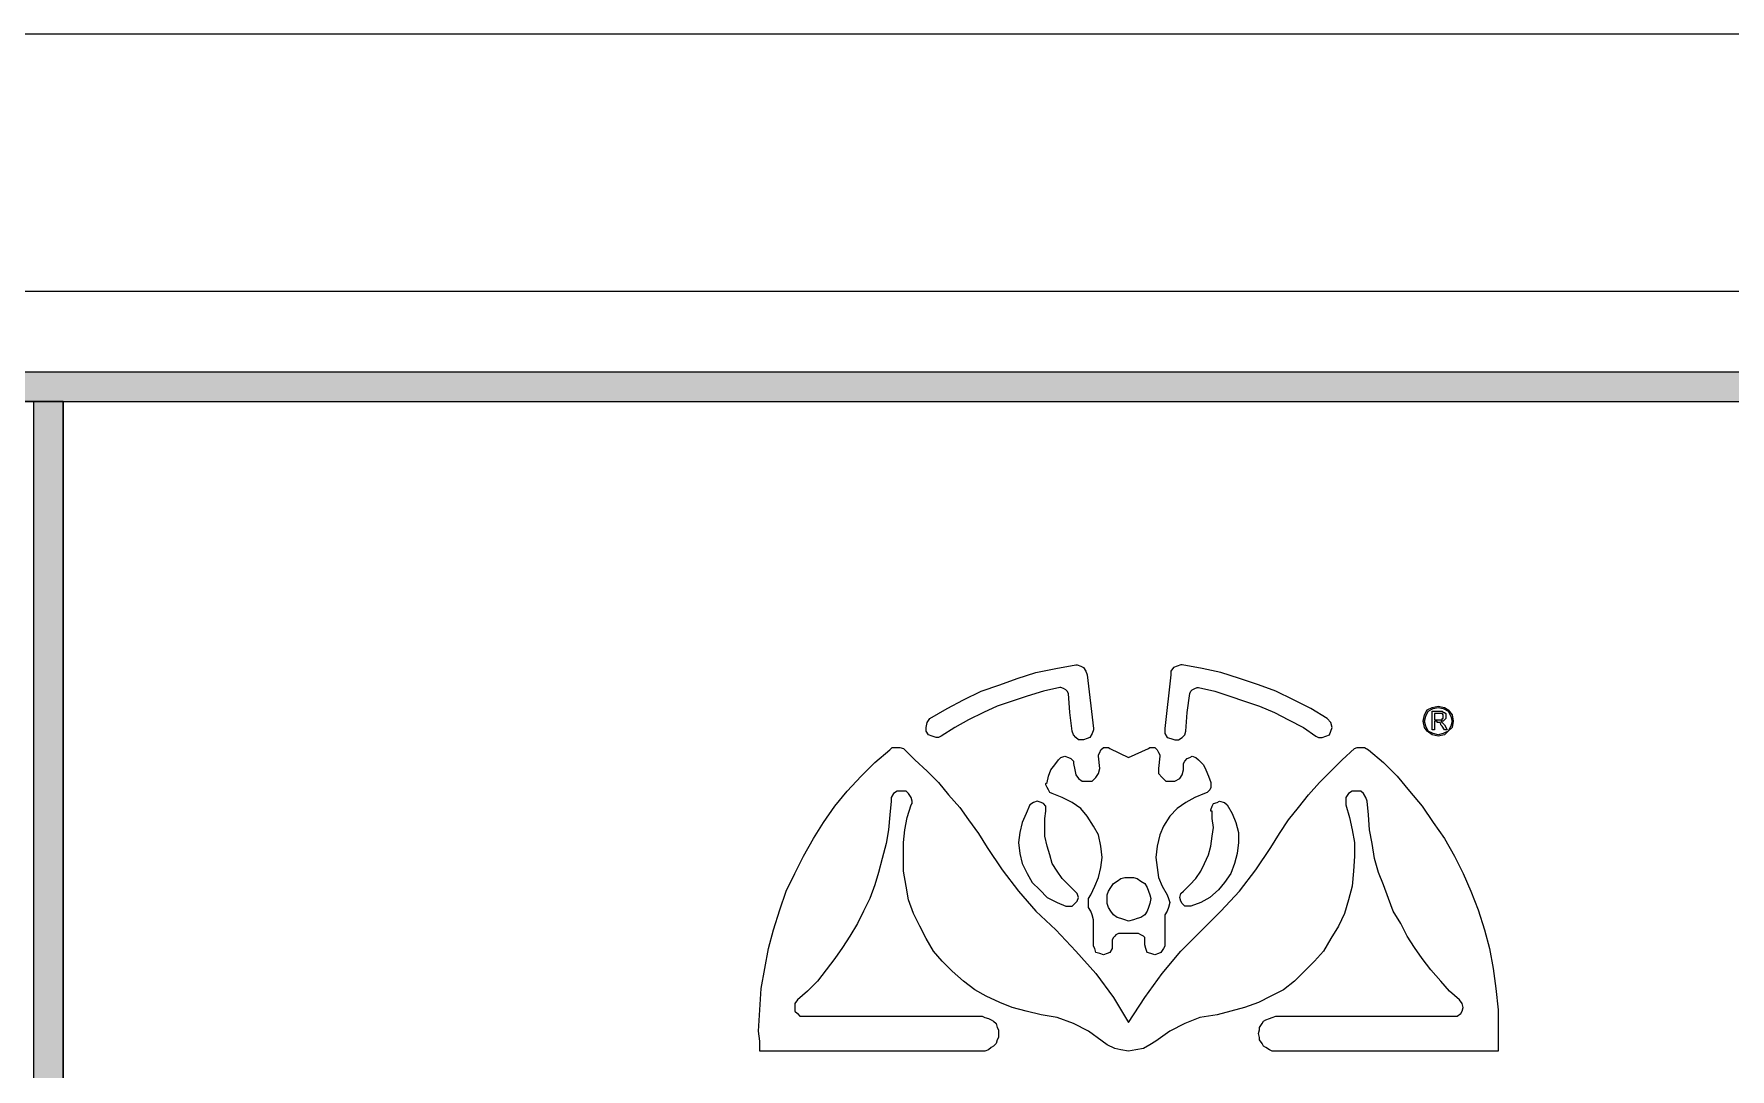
# Paper-space layout '布局1' of a CAD drawing. Header units: millimetres. Extents: x 74 to 2091, y 199 to 657.
# Drawn here: x 2003.09 to 2049.27, y 610.13 to 638.3 of the extents above; entities that cross this region are included whole.
import ezdxf
from ezdxf.enums import TextEntityAlignment as Align

# ---------------------------------------------------------------- set-up
doc = ezdxf.new("R2010")
doc.units = ezdxf.units.MM
doc.layers.add('W-图框', color=251, linetype='Continuous')
doc.styles.add('WORD-2', font='SIMHEI.TTF')
doc.styles.add('WORD-3', font='SimSun.ttf')

# ---------------------------------------------------------------- blocks, each defined once
blk = doc.blocks.new('gslogo')
at = {"color": 251, "lineweight": 0}
for p, q in [((5191.793, -2032.919), (5192.626, -2032.763)), ((5192.626, -2032.763), (5193.459, -2032.607)), ((5193.459, -2032.607), (5193.459, -2032.607)), ((5193.459, -2032.607), (5193.512, -2032.607)), ((5193.512, -2032.607), (5193.668, -2032.659)), ((5193.668, -2032.659), (5193.772, -2032.711)), ((5193.772, -2032.711), (5193.876, -2032.867)), ((5197.521, -2032.711), (5197.417, -2032.867)), ((5197.677, -2032.659), (5197.521, -2032.711)), ((5197.833, -2032.607), (5197.677, -2032.659)), ((5197.885, -2032.607), (5197.833, -2032.607)), ((5198.718, -2032.763), (5197.885, -2032.607)), ((5197.885, -2032.607), (5197.885, -2032.607)), ((5199.499, -2032.919), (5198.718, -2032.763)), ((5189.502, -2033.7), (5190.283, -2033.44)), ((5190.283, -2033.44), (5191.012, -2033.179)), ((5191.012, -2033.179), (5191.793, -2032.919)), ((5193.876, -2032.867), (5193.928, -2033.023)), ((5193.928, -2033.023), (5194.188, -2035.262)), ((5197.417, -2033.023), (5197.156, -2035.262)), ((5197.417, -2032.867), (5197.417, -2033.023)), ((5200.28, -2033.179), (5199.499, -2032.919)), ((5201.061, -2033.44), (5200.28, -2033.179)), ((5201.79, -2033.7), (5201.061, -2033.44)), ((5188.097, -2034.429), (5188.773, -2034.065)), ((5188.773, -2034.065), (5189.502, -2033.7)), ((5190.804, -2034.117), (5190.179, -2034.325)), ((5191.429, -2033.908), (5190.804, -2034.117)), ((5192.106, -2033.7), (5191.429, -2033.908)), ((5192.783, -2033.544), (5192.106, -2033.7)), ((5192.835, -2033.544), (5192.783, -2033.544)), ((5192.783, -2033.544), (5192.783, -2033.544)), ((5192.939, -2033.596), (5192.835, -2033.544)), ((5193.043, -2033.648), (5192.939, -2033.596)), ((5193.095, -2033.7), (5193.043, -2033.648)), ((5193.147, -2033.804), (5193.095, -2033.7)), ((5193.199, -2034.585), (5193.147, -2033.804)), ((5193.147, -2033.804), (5193.147, -2033.804)), ((5198.093, -2034.585), (5198.198, -2033.804)), ((5198.198, -2033.804), (5198.25, -2033.7)), ((5198.198, -2033.804), (5198.198, -2033.804)), ((5198.25, -2033.7), (5198.302, -2033.648)), ((5198.302, -2033.648), (5198.406, -2033.596)), ((5198.406, -2033.596), (5198.51, -2033.544)), ((5198.51, -2033.544), (5198.562, -2033.544)), ((5198.562, -2033.544), (5198.562, -2033.544)), ((5198.562, -2033.544), (5199.239, -2033.7)), ((5199.239, -2033.7), (5199.864, -2033.908)), ((5199.864, -2033.908), (5200.488, -2034.117)), ((5200.488, -2034.117), (5201.113, -2034.325)), ((5202.519, -2034.065), (5201.79, -2033.7)), ((5203.248, -2034.429), (5202.519, -2034.065)), ((5187.263, -2035.002), (5187.368, -2034.846)), ((5187.368, -2034.846), (5188.097, -2034.429)), ((5188.982, -2034.898), (5188.409, -2035.21)), ((5189.606, -2034.585), (5188.982, -2034.898)), ((5190.179, -2034.325), (5189.606, -2034.585)), ((5193.303, -2035.366), (5193.199, -2034.585)), ((5198.041, -2035.366), (5198.093, -2034.585)), ((5201.113, -2034.325), (5201.738, -2034.585)), ((5201.738, -2034.585), (5202.311, -2034.898)), ((5202.311, -2034.898), (5202.936, -2035.21)), ((5203.925, -2034.846), (5203.248, -2034.429)), ((5204.081, -2035.002), (5203.925, -2034.846)), ((5207.934, -2034.95), (5207.986, -2034.689)), ((5207.986, -2035.21), (5207.934, -2034.95)), ((5207.986, -2034.689), (5208.09, -2034.481)), ((5207.986, -2034.95), (5208.038, -2034.741)), ((5208.038, -2035.158), (5207.986, -2034.95)), ((5208.038, -2034.741), (5208.142, -2034.533)), ((5208.09, -2034.481), (5208.299, -2034.377)), ((5208.142, -2034.533), (5208.351, -2034.429)), ((5208.299, -2034.377), (5208.559, -2034.325)), ((5208.299, -2035.314), (5208.299, -2034.533)), ((5208.299, -2034.533), (5208.611, -2034.533)), ((5208.351, -2034.429), (5208.559, -2034.377)), ((5208.611, -2034.637), (5208.403, -2034.637)), ((5208.403, -2034.637), (5208.403, -2034.898)), ((5208.403, -2034.898), (5208.611, -2034.898)), ((5208.403, -2034.898), (5208.403, -2034.898)), ((5208.507, -2034.95), (5208.403, -2034.95)), ((5208.403, -2034.95), (5208.403, -2035.314)), ((5208.507, -2035.002), (5208.507, -2034.95)), ((5208.559, -2034.325), (5208.819, -2034.377)), ((5208.559, -2034.325), (5208.559, -2034.325)), ((5208.559, -2034.377), (5208.767, -2034.429)), ((5208.559, -2034.377), (5208.559, -2034.377)), ((5208.611, -2034.533), (5208.715, -2034.533)), ((5208.715, -2034.637), (5208.611, -2034.637)), ((5208.611, -2034.898), (5208.663, -2034.898)), ((5208.663, -2034.898), (5208.715, -2034.898)), ((5208.767, -2034.95), (5208.663, -2034.95)), ((5208.663, -2034.95), (5208.715, -2035.002)), ((5208.715, -2034.533), (5208.767, -2034.585)), ((5208.767, -2034.689), (5208.715, -2034.637)), ((5208.715, -2034.898), (5208.715, -2034.846)), ((5208.715, -2034.846), (5208.767, -2034.846)), ((5208.767, -2034.429), (5208.975, -2034.533)), ((5208.767, -2034.585), (5208.819, -2034.585)), ((5208.767, -2034.741), (5208.767, -2034.689)), ((5208.767, -2034.689), (5208.767, -2034.689)), ((5208.767, -2034.794), (5208.767, -2034.741)), ((5208.767, -2034.846), (5208.767, -2034.794)), ((5208.819, -2034.898), (5208.767, -2034.95)), ((5208.819, -2034.377), (5208.975, -2034.481)), ((5208.819, -2034.585), (5208.871, -2034.637)), ((5208.871, -2034.846), (5208.819, -2034.898)), ((5208.871, -2034.637), (5208.871, -2034.689)), ((5208.871, -2034.689), (5208.871, -2034.741)), ((5208.871, -2034.741), (5208.871, -2034.846)), ((5208.975, -2034.481), (5209.132, -2034.689)), ((5208.975, -2034.533), (5209.08, -2034.741)), ((5209.08, -2034.741), (5209.132, -2034.95)), ((5209.132, -2034.95), (5209.08, -2035.158)), ((5209.132, -2034.689), (5209.184, -2034.95)), ((5209.184, -2034.95), (5209.132, -2035.21)), ((5187.211, -2035.21), (5187.263, -2035.002)), ((5187.211, -2035.366), (5187.211, -2035.21)), ((5187.316, -2035.522), (5187.211, -2035.366)), ((5187.472, -2035.575), (5187.316, -2035.522)), ((5187.628, -2035.627), (5187.472, -2035.575)), ((5187.732, -2035.627), (5187.628, -2035.627)), ((5187.836, -2035.575), (5187.732, -2035.627)), ((5188.409, -2035.21), (5187.836, -2035.575)), ((5193.355, -2035.522), (5193.303, -2035.366)), ((5193.459, -2035.627), (5193.355, -2035.522)), ((5193.564, -2035.731), (5193.459, -2035.627)), ((5194.032, -2035.627), (5193.928, -2035.679)), ((5194.136, -2035.47), (5194.032, -2035.627)), ((5194.188, -2035.314), (5194.136, -2035.47)), ((5194.188, -2035.262), (5194.188, -2035.262)), ((5194.188, -2035.262), (5194.188, -2035.314)), ((5197.156, -2035.262), (5197.156, -2035.262)), ((5197.156, -2035.262), (5197.156, -2035.314)), ((5197.156, -2035.314), (5197.156, -2035.47)), ((5197.156, -2035.47), (5197.26, -2035.627)), ((5197.26, -2035.627), (5197.417, -2035.679)), ((5197.729, -2035.731), (5197.885, -2035.627)), ((5197.885, -2035.627), (5197.989, -2035.522)), ((5197.989, -2035.522), (5198.041, -2035.366)), ((5202.936, -2035.21), (5203.456, -2035.575)), ((5203.456, -2035.575), (5203.56, -2035.627)), ((5203.56, -2035.627), (5203.717, -2035.627)), ((5203.717, -2035.627), (5203.873, -2035.575)), ((5203.873, -2035.575), (5204.029, -2035.522)), ((5204.029, -2035.522), (5204.081, -2035.366)), ((5204.133, -2035.21), (5204.081, -2035.002)), ((5204.081, -2035.366), (5204.133, -2035.21)), ((5208.09, -2035.366), (5207.986, -2035.21)), ((5208.142, -2035.366), (5208.038, -2035.158)), ((5208.299, -2035.522), (5208.09, -2035.366)), ((5208.351, -2035.47), (5208.142, -2035.366)), ((5208.403, -2035.314), (5208.299, -2035.314)), ((5208.299, -2035.314), (5208.299, -2035.314)), ((5208.559, -2035.575), (5208.299, -2035.522)), ((5208.559, -2035.522), (5208.351, -2035.47)), ((5208.559, -2035.002), (5208.507, -2035.002)), ((5208.611, -2035.002), (5208.559, -2035.002)), ((5208.559, -2035.002), (5208.559, -2035.002)), ((5208.767, -2035.47), (5208.559, -2035.522)), ((5208.819, -2035.522), (5208.559, -2035.575)), ((5208.663, -2035.054), (5208.611, -2035.002)), ((5208.611, -2035.002), (5208.611, -2035.002)), ((5208.663, -2035.106), (5208.663, -2035.054)), ((5208.715, -2035.158), (5208.663, -2035.106)), ((5208.715, -2035.002), (5208.715, -2035.002)), ((5208.715, -2035.002), (5208.767, -2035.054)), ((5208.819, -2035.314), (5208.715, -2035.158)), ((5208.767, -2035.054), (5208.819, -2035.106)), ((5208.975, -2035.366), (5208.767, -2035.47)), ((5208.819, -2035.106), (5208.923, -2035.314)), ((5208.923, -2035.314), (5208.819, -2035.314)), ((5208.975, -2035.366), (5208.819, -2035.522)), ((5209.08, -2035.158), (5208.975, -2035.366)), ((5209.132, -2035.21), (5208.975, -2035.366)), ((5185.077, -2036.668), (5185.701, -2036.147)), ((5185.701, -2036.147), (5185.806, -2036.043)), ((5185.806, -2036.043), (5185.962, -2036.043)), ((5185.962, -2036.043), (5186.118, -2036.043)), ((5186.118, -2036.043), (5186.274, -2036.095)), ((5186.274, -2036.095), (5186.743, -2036.564)), ((5193.772, -2035.731), (5193.564, -2035.731)), ((5193.928, -2035.679), (5193.772, -2035.731)), ((5194.397, -2036.356), (5194.449, -2036.251)), ((5194.397, -2036.408), (5194.397, -2036.356)), ((5194.397, -2036.356), (5194.397, -2036.356)), ((5194.449, -2036.251), (5194.501, -2036.147)), ((5194.501, -2036.147), (5194.605, -2036.043)), ((5194.605, -2036.043), (5194.709, -2036.043)), ((5194.709, -2036.043), (5194.813, -2036.043)), ((5194.813, -2036.043), (5194.865, -2036.095)), ((5194.865, -2036.095), (5195.646, -2036.46)), ((5195.646, -2036.46), (5196.479, -2036.095)), ((5196.479, -2036.095), (5196.531, -2036.043)), ((5196.531, -2036.043), (5196.636, -2036.043)), ((5196.636, -2036.043), (5196.74, -2036.043)), ((5196.74, -2036.043), (5196.844, -2036.147)), ((5196.844, -2036.147), (5196.896, -2036.251)), ((5196.896, -2036.251), (5196.948, -2036.356)), ((5196.948, -2036.356), (5196.948, -2036.356)), ((5196.948, -2036.356), (5196.948, -2036.408)), ((5197.417, -2035.679), (5197.573, -2035.731)), ((5197.573, -2035.731), (5197.729, -2035.731)), ((5204.55, -2036.564), (5205.07, -2036.095)), ((5205.07, -2036.095), (5205.175, -2036.043)), ((5205.175, -2036.043), (5205.331, -2036.043)), ((5205.331, -2036.043), (5205.487, -2036.043)), ((5205.487, -2036.043), (5205.643, -2036.147)), ((5205.643, -2036.147), (5206.268, -2036.668)), ((5184.504, -2037.241), (5185.077, -2036.668)), ((5186.743, -2036.564), (5187.263, -2037.032)), ((5187.263, -2037.032), (5187.732, -2037.501)), ((5192.314, -2037.241), (5192.418, -2036.98)), ((5192.418, -2036.98), (5192.574, -2036.772)), ((5192.574, -2036.772), (5192.731, -2036.564)), ((5192.731, -2036.564), (5192.835, -2036.46)), ((5192.835, -2036.46), (5192.991, -2036.408)), ((5192.991, -2036.408), (5193.147, -2036.46)), ((5193.147, -2036.46), (5193.251, -2036.512)), ((5193.251, -2036.512), (5193.355, -2036.616)), ((5193.355, -2036.616), (5193.355, -2036.72)), ((5193.355, -2036.72), (5193.407, -2036.98)), ((5193.407, -2036.98), (5193.459, -2037.189)), ((5194.449, -2036.928), (5194.397, -2036.408)), ((5194.397, -2037.137), (5194.449, -2036.928)), ((5194.449, -2036.928), (5194.449, -2036.928)), ((5194.449, -2036.928), (5194.449, -2036.928)), ((5196.948, -2036.408), (5196.896, -2036.928)), ((5196.896, -2036.928), (5196.896, -2036.928)), ((5196.896, -2036.928), (5196.896, -2036.928)), ((5196.896, -2036.928), (5196.896, -2037.137)), ((5197.885, -2037.189), (5197.937, -2036.98)), ((5197.937, -2036.72), (5197.989, -2036.616)), ((5197.937, -2036.98), (5197.937, -2036.72)), ((5197.989, -2036.616), (5198.093, -2036.512)), ((5198.093, -2036.512), (5198.198, -2036.46)), ((5198.198, -2036.46), (5198.302, -2036.408)), ((5198.302, -2036.408), (5198.458, -2036.46)), ((5198.458, -2036.46), (5198.562, -2036.564)), ((5198.562, -2036.564), (5198.77, -2036.772)), ((5198.77, -2036.772), (5198.874, -2036.98)), ((5198.874, -2036.98), (5198.979, -2037.241)), ((5203.612, -2037.501), (5204.081, -2037.032)), ((5204.081, -2037.032), (5204.55, -2036.564)), ((5206.268, -2036.668), (5206.841, -2037.241)), ((5183.931, -2037.865), (5184.504, -2037.241)), ((5187.732, -2037.501), (5188.149, -2038.022)), ((5192.21, -2037.553), (5192.262, -2037.501)), ((5192.21, -2037.605), (5192.21, -2037.553)), ((5192.262, -2037.709), (5192.21, -2037.605)), ((5192.262, -2037.501), (5192.314, -2037.241)), ((5192.314, -2037.813), (5192.262, -2037.709)), ((5193.459, -2037.189), (5193.564, -2037.345)), ((5193.564, -2037.345), (5193.72, -2037.449)), ((5193.72, -2037.449), (5193.928, -2037.449)), ((5193.928, -2037.449), (5194.136, -2037.449)), ((5194.136, -2037.449), (5194.293, -2037.293)), ((5194.293, -2037.293), (5194.397, -2037.137)), ((5196.896, -2037.137), (5197.052, -2037.293)), ((5197.052, -2037.293), (5197.208, -2037.449)), ((5197.208, -2037.449), (5197.417, -2037.449)), ((5197.417, -2037.449), (5197.573, -2037.449)), ((5197.573, -2037.449), (5197.781, -2037.345)), ((5197.781, -2037.345), (5197.885, -2037.189)), ((5198.979, -2037.241), (5199.083, -2037.501)), ((5199.083, -2037.709), (5199.031, -2037.813)), ((5199.083, -2037.501), (5199.083, -2037.553)), ((5199.083, -2037.553), (5199.083, -2037.605)), ((5199.083, -2037.605), (5199.083, -2037.709)), ((5203.144, -2038.022), (5203.612, -2037.501)), ((5206.841, -2037.241), (5207.361, -2037.865)), ((5183.411, -2038.49), (5183.931, -2037.865)), ((5185.754, -2038.282), (5185.701, -2038.855)), ((5185.858, -2037.97), (5185.754, -2038.126)), ((5185.754, -2038.126), (5185.754, -2038.282)), ((5186.014, -2037.865), (5185.858, -2037.97)), ((5186.17, -2037.865), (5186.014, -2037.865)), ((5186.378, -2037.865), (5186.17, -2037.865)), ((5186.482, -2037.97), (5186.378, -2037.865)), ((5186.43, -2038.959), (5186.587, -2038.438)), ((5186.587, -2038.126), (5186.482, -2037.97)), ((5186.639, -2038.282), (5186.587, -2038.126)), ((5186.587, -2038.438), (5186.639, -2038.386)), ((5186.639, -2038.386), (5186.639, -2038.282)), ((5188.149, -2038.022), (5188.617, -2038.542)), ((5191.533, -2038.438), (5191.377, -2038.803)), ((5191.689, -2038.334), (5191.533, -2038.438)), ((5191.845, -2038.282), (5191.689, -2038.334)), ((5192.002, -2038.334), (5191.845, -2038.282)), ((5192.106, -2038.386), (5192.002, -2038.334)), ((5192.21, -2038.49), (5192.106, -2038.386)), ((5192.366, -2037.918), (5192.314, -2037.813)), ((5192.47, -2037.97), (5192.366, -2037.918)), ((5192.887, -2038.126), (5192.47, -2037.97)), ((5193.303, -2038.334), (5192.887, -2038.126)), ((5193.668, -2038.594), (5193.303, -2038.334)), ((5198.041, -2038.334), (5197.677, -2038.594)), ((5198.406, -2038.126), (5198.041, -2038.334)), ((5198.822, -2037.97), (5198.406, -2038.126)), ((5198.926, -2037.918), (5198.822, -2037.97)), ((5199.031, -2037.813), (5198.926, -2037.918)), ((5199.135, -2038.49), (5199.187, -2038.386)), ((5199.187, -2038.386), (5199.343, -2038.334)), ((5199.343, -2038.334), (5199.447, -2038.282)), ((5199.447, -2038.282), (5199.655, -2038.334)), ((5199.655, -2038.334), (5199.76, -2038.438)), ((5199.76, -2038.438), (5199.968, -2038.803)), ((5202.727, -2038.542), (5203.144, -2038.022)), ((5204.81, -2037.97), (5204.706, -2038.126)), ((5204.706, -2038.126), (5204.706, -2038.282)), ((5204.706, -2038.282), (5204.706, -2038.386)), ((5204.706, -2038.386), (5204.706, -2038.438)), ((5204.706, -2038.438), (5204.862, -2038.959)), ((5204.966, -2037.865), (5204.81, -2037.97)), ((5205.122, -2037.865), (5204.966, -2037.865)), ((5205.331, -2037.865), (5205.122, -2037.865)), ((5205.435, -2037.97), (5205.331, -2037.865)), ((5205.539, -2038.126), (5205.435, -2037.97)), ((5205.591, -2038.282), (5205.539, -2038.126)), ((5205.643, -2038.855), (5205.591, -2038.282)), ((5207.361, -2037.865), (5207.882, -2038.49)), ((5182.525, -2039.844), (5182.942, -2039.167)), ((5182.942, -2039.167), (5183.411, -2038.49)), ((5185.701, -2038.855), (5185.649, -2039.48)), ((5186.326, -2039.48), (5186.43, -2038.959)), ((5188.617, -2038.542), (5188.982, -2039.063)), ((5188.982, -2039.063), (5189.398, -2039.636)), ((5191.221, -2039.167), (5191.116, -2039.584)), ((5191.377, -2038.803), (5191.221, -2039.167)), ((5192.158, -2039.011), (5192.21, -2038.699)), ((5192.158, -2039.375), (5192.158, -2039.011)), ((5192.21, -2038.646), (5192.21, -2038.49)), ((5192.21, -2038.699), (5192.21, -2038.646)), ((5192.21, -2038.699), (5192.21, -2038.699)), ((5192.21, -2038.699), (5192.21, -2038.699)), ((5193.928, -2038.907), (5193.668, -2038.594)), ((5194.188, -2039.323), (5193.928, -2038.907)), ((5197.364, -2038.907), (5197.104, -2039.323)), ((5197.677, -2038.594), (5197.364, -2038.907)), ((5199.083, -2038.646), (5199.135, -2038.49)), ((5199.083, -2038.699), (5199.083, -2038.646)), ((5199.135, -2038.699), (5199.083, -2038.699)), ((5199.135, -2039.011), (5199.135, -2038.699)), ((5199.135, -2038.699), (5199.135, -2038.699)), ((5199.187, -2039.375), (5199.135, -2039.011)), ((5199.968, -2038.803), (5200.124, -2039.167)), ((5200.124, -2039.167), (5200.228, -2039.584)), ((5201.946, -2039.636), (5202.311, -2039.063)), ((5202.311, -2039.063), (5202.727, -2038.542)), ((5204.862, -2038.959), (5204.966, -2039.48)), ((5205.695, -2039.48), (5205.643, -2038.855)), ((5207.882, -2038.49), (5208.351, -2039.167)), ((5208.351, -2039.167), (5208.819, -2039.844)), ((5182.109, -2040.573), (5182.525, -2039.844)), ((5185.649, -2039.48), (5185.545, -2040.052)), ((5186.274, -2040), (5186.326, -2039.48)), ((5189.398, -2039.636), (5189.763, -2040.208)), ((5191.116, -2039.584), (5191.064, -2040)), ((5192.158, -2039.74), (5192.158, -2039.375)), ((5192.262, -2040.156), (5192.158, -2039.74)), ((5194.397, -2039.688), (5194.188, -2039.323)), ((5194.501, -2040.156), (5194.397, -2039.688)), ((5196.948, -2039.688), (5196.844, -2040.156)), ((5197.104, -2039.323), (5196.948, -2039.688)), ((5199.083, -2040.156), (5199.135, -2039.74)), ((5199.135, -2039.74), (5199.187, -2039.375)), ((5200.228, -2039.584), (5200.228, -2040)), ((5201.582, -2040.208), (5201.946, -2039.636)), ((5204.966, -2039.48), (5205.07, -2040)), ((5205.799, -2040.052), (5205.695, -2039.48)), ((5208.819, -2039.844), (5209.236, -2040.573)), ((5181.744, -2041.302), (5182.109, -2040.573)), ((5185.545, -2040.052), (5185.389, -2040.677)), ((5186.274, -2040.573), (5186.274, -2040)), ((5186.274, -2041.198), (5186.274, -2040.573)), ((5189.763, -2040.208), (5190.387, -2041.146)), ((5191.064, -2040), (5191.116, -2040.469)), ((5191.116, -2040.469), (5191.221, -2040.885)), ((5192.366, -2040.521), (5192.262, -2040.156)), ((5192.47, -2040.885), (5192.366, -2040.521)), ((5194.553, -2040.625), (5194.501, -2040.156)), ((5196.844, -2040.156), (5196.792, -2040.625)), ((5198.822, -2040.885), (5198.979, -2040.521)), ((5198.979, -2040.521), (5199.083, -2040.156)), ((5200.176, -2040.469), (5200.072, -2040.885)), ((5200.228, -2040), (5200.176, -2040.469)), ((5200.957, -2041.146), (5201.582, -2040.208)), ((5205.07, -2040.573), (5205.018, -2041.198)), ((5205.07, -2040), (5205.07, -2040.573)), ((5205.903, -2040.677), (5205.799, -2040.052)), ((5209.236, -2040.573), (5209.6, -2041.302)), ((5181.38, -2042.031), (5181.744, -2041.302)), ((5185.233, -2041.25), (5185.077, -2041.77)), ((5185.389, -2040.677), (5185.233, -2041.25)), ((5186.378, -2041.823), (5186.274, -2041.198)), ((5190.387, -2041.146), (5191.064, -2042.031)), ((5191.221, -2040.885), (5191.429, -2041.302)), ((5191.429, -2041.302), (5191.637, -2041.666)), ((5192.678, -2041.198), (5192.47, -2040.885)), ((5192.887, -2041.51), (5192.678, -2041.198)), ((5194.397, -2041.458), (5194.501, -2041.042)), ((5194.501, -2041.042), (5194.553, -2040.625)), ((5196.792, -2040.625), (5196.844, -2041.042)), ((5196.844, -2041.042), (5196.896, -2041.458)), ((5198.458, -2041.51), (5198.666, -2041.198)), ((5198.666, -2041.198), (5198.822, -2040.885)), ((5199.916, -2041.302), (5199.655, -2041.666)), ((5200.072, -2040.885), (5199.916, -2041.302)), ((5200.28, -2042.031), (5200.957, -2041.146)), ((5205.018, -2041.198), (5204.966, -2041.823)), ((5206.06, -2041.25), (5205.903, -2040.677)), ((5206.268, -2041.77), (5206.06, -2041.25)), ((5209.6, -2041.302), (5209.913, -2042.031)), ((5185.077, -2041.77), (5184.868, -2042.343)), ((5186.482, -2042.395), (5186.378, -2041.823)), ((5191.637, -2041.666), (5191.95, -2041.979)), ((5191.95, -2041.979), (5192.262, -2042.291)), ((5193.147, -2041.77), (5192.887, -2041.51)), ((5193.407, -2042.031), (5193.147, -2041.77)), ((5194.084, -2042.187), (5194.24, -2041.823)), ((5194.24, -2041.823), (5194.397, -2041.458)), ((5194.813, -2042.031), (5194.917, -2041.875)), ((5194.917, -2041.875), (5195.021, -2041.718)), ((5195.021, -2041.718), (5195.178, -2041.614)), ((5195.178, -2041.614), (5195.334, -2041.51)), ((5195.334, -2041.51), (5195.49, -2041.458)), ((5195.49, -2041.458), (5195.646, -2041.458)), ((5195.646, -2041.458), (5195.855, -2041.458)), ((5195.646, -2041.458), (5195.646, -2041.458)), ((5195.855, -2041.458), (5196.011, -2041.51)), ((5196.011, -2041.51), (5196.167, -2041.614)), ((5196.167, -2041.614), (5196.323, -2041.718)), ((5196.323, -2041.718), (5196.427, -2041.875)), ((5196.427, -2041.875), (5196.479, -2042.031)), ((5196.896, -2041.458), (5197.052, -2041.823)), ((5197.052, -2041.823), (5197.26, -2042.187)), ((5197.937, -2042.031), (5198.198, -2041.77)), ((5198.198, -2041.77), (5198.458, -2041.51)), ((5199.395, -2041.979), (5199.031, -2042.291)), ((5199.655, -2041.666), (5199.395, -2041.979)), ((5204.966, -2041.823), (5204.81, -2042.395)), ((5206.476, -2042.343), (5206.268, -2041.77)), ((5181.12, -2042.812), (5181.38, -2042.031)), ((5184.868, -2042.343), (5184.608, -2042.864)), ((5186.691, -2042.968), (5186.482, -2042.395)), ((5191.064, -2042.031), (5191.793, -2042.864)), ((5192.262, -2042.291), (5192.678, -2042.499)), ((5192.678, -2042.499), (5193.043, -2042.656)), ((5193.043, -2042.656), (5193.095, -2042.656)), ((5193.095, -2042.656), (5193.199, -2042.656)), ((5193.199, -2042.656), (5193.303, -2042.656)), ((5193.303, -2042.656), (5193.407, -2042.551)), ((5193.512, -2042.135), (5193.407, -2042.031)), ((5193.407, -2042.551), (5193.512, -2042.447)), ((5193.564, -2042.291), (5193.512, -2042.135)), ((5193.512, -2042.447), (5193.564, -2042.291)), ((5193.98, -2042.343), (5194.084, -2042.187)), ((5193.98, -2042.499), (5193.98, -2042.343)), ((5193.98, -2042.708), (5193.98, -2042.499)), ((5194.084, -2042.864), (5193.98, -2042.708)), ((5194.761, -2042.187), (5194.813, -2042.031)), ((5194.761, -2042.343), (5194.761, -2042.187)), ((5194.761, -2042.551), (5194.761, -2042.343)), ((5194.813, -2042.708), (5194.761, -2042.551)), ((5194.917, -2042.864), (5194.813, -2042.708)), ((5196.479, -2042.708), (5196.427, -2042.864)), ((5196.479, -2042.031), (5196.531, -2042.187)), ((5196.531, -2042.551), (5196.479, -2042.708)), ((5196.531, -2042.187), (5196.583, -2042.343)), ((5196.583, -2042.343), (5196.531, -2042.551)), ((5197.26, -2042.187), (5197.312, -2042.343)), ((5197.312, -2042.708), (5197.26, -2042.864)), ((5197.312, -2042.343), (5197.364, -2042.499)), ((5197.364, -2042.499), (5197.312, -2042.708)), ((5197.781, -2042.291), (5197.833, -2042.135)), ((5197.833, -2042.447), (5197.781, -2042.291)), ((5197.833, -2042.135), (5197.937, -2042.031)), ((5197.885, -2042.551), (5197.833, -2042.447)), ((5197.989, -2042.656), (5197.885, -2042.551)), ((5198.145, -2042.656), (5197.989, -2042.656)), ((5198.198, -2042.656), (5198.145, -2042.656)), ((5198.25, -2042.656), (5198.198, -2042.656)), ((5198.666, -2042.499), (5198.25, -2042.656)), ((5199.031, -2042.291), (5198.666, -2042.499)), ((5199.499, -2042.864), (5200.28, -2042.031)), ((5204.81, -2042.395), (5204.654, -2042.968)), ((5206.684, -2042.864), (5206.476, -2042.343)), ((5209.913, -2042.031), (5210.225, -2042.812)), ((5180.859, -2043.645), (5181.12, -2042.812)), ((5184.348, -2043.385), (5184.035, -2043.905)), ((5184.608, -2042.864), (5184.348, -2043.385)), ((5186.951, -2043.489), (5186.691, -2042.968)), ((5191.793, -2042.864), (5192.626, -2043.645)), ((5194.136, -2043.02), (5194.084, -2042.864)), ((5194.188, -2043.228), (5194.136, -2043.02)), ((5194.188, -2044.322), (5194.188, -2043.228)), ((5195.021, -2043.02), (5194.917, -2042.864)), ((5195.178, -2043.124), (5195.021, -2043.02)), ((5195.334, -2043.176), (5195.178, -2043.124)), ((5195.49, -2043.228), (5195.334, -2043.176)), ((5195.646, -2043.28), (5195.49, -2043.228)), ((5195.855, -2043.228), (5195.646, -2043.28)), ((5196.011, -2043.176), (5195.855, -2043.228)), ((5196.167, -2043.124), (5196.011, -2043.176)), ((5196.323, -2043.02), (5196.167, -2043.124)), ((5196.427, -2042.864), (5196.323, -2043.02)), ((5197.26, -2042.864), (5197.156, -2043.02)), ((5197.156, -2043.02), (5197.156, -2043.228)), ((5197.156, -2043.228), (5197.156, -2044.322)), ((5198.718, -2043.645), (5199.499, -2042.864)), ((5204.654, -2042.968), (5204.394, -2043.489)), ((5206.997, -2043.385), (5206.684, -2042.864)), ((5207.257, -2043.905), (5206.997, -2043.385)), ((5210.225, -2042.812), (5210.485, -2043.645)), ((5180.651, -2044.426), (5180.859, -2043.645)), ((5184.035, -2043.905), (5183.723, -2044.374)), ((5187.211, -2044.009), (5186.951, -2043.489)), ((5187.524, -2044.53), (5187.211, -2044.009)), ((5192.626, -2043.645), (5193.459, -2044.53)), ((5195.021, -2043.957), (5194.969, -2044.061)), ((5194.969, -2044.061), (5194.969, -2044.27)), ((5195.074, -2043.905), (5195.021, -2043.957)), ((5195.126, -2043.853), (5195.074, -2043.905)), ((5195.23, -2043.801), (5195.126, -2043.853)), ((5195.646, -2043.801), (5195.23, -2043.801)), ((5196.063, -2043.801), (5195.646, -2043.801)), ((5195.646, -2043.801), (5195.646, -2043.801)), ((5196.167, -2043.853), (5196.063, -2043.801)), ((5196.271, -2043.905), (5196.167, -2043.853)), ((5196.323, -2043.957), (5196.271, -2043.905)), ((5196.323, -2044.061), (5196.323, -2043.957)), ((5196.323, -2044.27), (5196.323, -2044.061)), ((5197.833, -2044.53), (5198.718, -2043.645)), ((5204.081, -2044.009), (5203.769, -2044.53)), ((5204.394, -2043.489), (5204.081, -2044.009)), ((5207.57, -2044.374), (5207.257, -2043.905)), ((5210.485, -2043.645), (5210.694, -2044.426)), ((5180.495, -2045.259), (5180.651, -2044.426)), ((5183.411, -2044.842), (5183.046, -2045.311)), ((5183.723, -2044.374), (5183.411, -2044.842)), ((5187.888, -2044.947), (5187.524, -2044.53)), ((5193.459, -2044.53), (5194.293, -2045.467)), ((5194.24, -2044.426), (5194.188, -2044.322)), ((5194.293, -2044.582), (5194.24, -2044.426)), ((5194.449, -2044.634), (5194.293, -2044.582)), ((5194.605, -2044.686), (5194.449, -2044.634)), ((5194.761, -2044.634), (5194.605, -2044.686)), ((5194.865, -2044.582), (5194.761, -2044.634)), ((5194.969, -2044.426), (5194.865, -2044.582)), ((5194.969, -2044.27), (5194.969, -2044.426)), ((5196.375, -2044.426), (5196.323, -2044.27)), ((5196.427, -2044.582), (5196.375, -2044.426)), ((5196.583, -2044.634), (5196.427, -2044.582)), ((5196.74, -2044.686), (5196.583, -2044.634)), ((5196.896, -2044.634), (5196.74, -2044.686)), ((5197, -2044.582), (5196.896, -2044.634)), ((5197.104, -2044.426), (5197, -2044.582)), ((5197.052, -2045.467), (5197.833, -2044.53)), ((5197.156, -2044.322), (5197.104, -2044.426)), ((5203.769, -2044.53), (5203.404, -2044.947)), ((5207.882, -2044.842), (5207.57, -2044.374)), ((5208.246, -2045.311), (5207.882, -2044.842)), ((5210.694, -2044.426), (5210.85, -2045.259)), ((5180.339, -2046.092), (5180.495, -2045.259)), ((5183.046, -2045.311), (5182.682, -2045.78)), ((5188.305, -2045.363), (5187.888, -2044.947)), ((5188.773, -2045.78), (5188.305, -2045.363)), ((5194.293, -2045.467), (5195.021, -2046.456)), ((5196.323, -2046.456), (5197.052, -2045.467)), ((5202.988, -2045.363), (5202.571, -2045.78)), ((5203.404, -2044.947), (5202.988, -2045.363)), ((5208.663, -2045.78), (5208.246, -2045.311)), ((5210.85, -2045.259), (5210.954, -2046.092)), ((5180.287, -2046.977), (5180.339, -2046.092)), ((5182.265, -2046.196), (5181.849, -2046.561)), ((5182.682, -2045.78), (5182.265, -2046.196)), ((5189.242, -2046.144), (5188.773, -2045.78)), ((5189.711, -2046.404), (5189.242, -2046.144)), ((5202.103, -2046.144), (5201.582, -2046.404)), ((5202.571, -2045.78), (5202.103, -2046.144)), ((5209.027, -2046.196), (5208.663, -2045.78)), ((5209.444, -2046.561), (5209.027, -2046.196)), ((5210.954, -2046.092), (5211.058, -2046.977)), ((5181.849, -2046.561), (5181.744, -2046.717)), ((5181.744, -2046.717), (5181.744, -2046.873)), ((5181.744, -2046.873), (5181.744, -2047.029)), ((5190.283, -2046.665), (5189.711, -2046.404)), ((5190.804, -2046.873), (5190.283, -2046.665)), ((5191.377, -2047.029), (5190.804, -2046.873)), ((5195.021, -2046.456), (5195.646, -2047.498)), ((5195.646, -2047.498), (5196.323, -2046.456)), ((5200.488, -2046.873), (5199.916, -2047.029)), ((5201.061, -2046.665), (5200.488, -2046.873)), ((5201.582, -2046.404), (5201.061, -2046.665)), ((5209.548, -2046.717), (5209.444, -2046.561)), ((5209.6, -2046.873), (5209.548, -2046.717)), ((5209.548, -2047.029), (5209.6, -2046.873)), ((5180.234, -2047.862), (5180.287, -2046.977)), ((5181.744, -2047.029), (5181.849, -2047.133)), ((5181.849, -2047.133), (5181.953, -2047.237)), ((5181.953, -2047.237), (5182.109, -2047.237)), ((5182.109, -2047.237), (5189.554, -2047.237)), ((5189.554, -2047.237), (5189.659, -2047.29)), ((5189.659, -2047.29), (5189.815, -2047.342)), ((5189.815, -2047.342), (5189.919, -2047.394)), ((5189.919, -2047.394), (5190.023, -2047.446)), ((5190.023, -2047.446), (5190.127, -2047.55)), ((5190.127, -2047.55), (5190.179, -2047.706)), ((5192.002, -2047.185), (5191.377, -2047.029)), ((5192.678, -2047.29), (5192.002, -2047.185)), ((5193.355, -2047.55), (5192.678, -2047.29)), ((5193.98, -2047.862), (5193.355, -2047.55)), ((5197.989, -2047.55), (5197.364, -2047.862)), ((5198.614, -2047.29), (5197.989, -2047.55)), ((5199.343, -2047.185), (5198.614, -2047.29)), ((5199.916, -2047.029), (5199.343, -2047.185)), ((5201.113, -2047.706), (5201.217, -2047.55)), ((5201.217, -2047.55), (5201.269, -2047.446)), ((5201.269, -2047.446), (5201.374, -2047.394)), ((5201.374, -2047.394), (5201.53, -2047.342)), ((5201.53, -2047.342), (5201.634, -2047.29)), ((5201.634, -2047.29), (5201.79, -2047.237)), ((5201.79, -2047.237), (5209.236, -2047.237)), ((5209.236, -2047.237), (5209.34, -2047.237)), ((5209.34, -2047.237), (5209.496, -2047.133)), ((5209.496, -2047.133), (5209.548, -2047.029)), ((5211.058, -2046.977), (5211.058, -2047.862)), ((5180.287, -2048.279), (5180.234, -2047.862)), ((5180.287, -2048.695), (5180.287, -2048.279)), ((5190.179, -2048.227), (5190.127, -2048.383)), ((5190.179, -2047.706), (5190.231, -2047.81)), ((5190.231, -2048.123), (5190.179, -2048.227)), ((5190.231, -2047.81), (5190.231, -2047.966)), ((5190.231, -2047.966), (5190.231, -2048.123)), ((5194.553, -2048.279), (5193.98, -2047.862)), ((5194.761, -2048.435), (5194.553, -2048.279)), ((5196.792, -2048.279), (5196.531, -2048.435)), ((5197.364, -2047.862), (5196.792, -2048.279)), ((5201.061, -2047.966), (5201.113, -2047.81)), ((5201.113, -2048.123), (5201.061, -2047.966)), ((5201.113, -2047.81), (5201.113, -2047.706)), ((5201.113, -2048.227), (5201.113, -2048.123)), ((5201.217, -2048.383), (5201.113, -2048.227)), ((5211.058, -2047.862), (5211.058, -2048.279)), ((5211.058, -2048.279), (5211.058, -2048.695)), ((5189.554, -2048.695), (5180.287, -2048.695)), ((5189.659, -2048.695), (5189.554, -2048.695)), ((5189.815, -2048.643), (5189.659, -2048.695)), ((5189.919, -2048.539), (5189.815, -2048.643)), ((5190.023, -2048.487), (5189.919, -2048.539)), ((5190.127, -2048.383), (5190.023, -2048.487)), ((5195.074, -2048.591), (5194.761, -2048.435)), ((5195.334, -2048.643), (5195.074, -2048.591)), ((5195.646, -2048.695), (5195.334, -2048.643)), ((5195.959, -2048.643), (5195.646, -2048.695)), ((5195.646, -2048.695), (5195.646, -2048.695)), ((5196.271, -2048.591), (5195.959, -2048.643)), ((5196.531, -2048.435), (5196.271, -2048.591)), ((5201.269, -2048.487), (5201.217, -2048.383)), ((5201.374, -2048.539), (5201.269, -2048.487)), ((5201.53, -2048.643), (5201.374, -2048.539)), ((5201.634, -2048.695), (5201.53, -2048.643)), ((5201.79, -2048.695), (5201.634, -2048.695)), ((5211.058, -2048.695), (5201.79, -2048.695))]:
    blk.add_line(p, q, dxfattribs=at)
blk = doc.blocks.new('A2 图框')
at = {"layer": 'W-图框', "ltscale": 0.5}
h = blk.add_hatch(color=161, dxfattribs=at)
h.paths.add_polyline_path([(-562, 403), (-3, 403), (-3, 3), (-562, 3)], flags=16)
h.paths.add_polyline_path([(-562.8, 403.8), (-2.2, 403.8), (-2.2, 2.2), (-562.8, 2.2)])
at = {"layer": 'W-图框', "linetype": 'ByBlock'}
blk.add_hatch(color=161, dxfattribs=at).paths.add_polyline_path([(-61.8, 403), (-61, 403), (-61, 3), (-61.8, 3)])
at = {"layer": 'W-图框', "color": 251, "ltscale": 0.01}
for points in [[(-587, 413), (7, 413), (7, -7), (-587, -7)], [(-580, 406), (0, 406), (0, 0), (-580, 0)]]:
    blk.add_lwpolyline(points, close=True, dxfattribs=at)
at = {"layer": 'W-图框', "color": 161, "ltscale": 0.5}
for points in [[(-562.8, 403.8), (-2.2, 403.8), (-2.2, 2.2), (-562.8, 2.2)], [(-562, 403), (-3, 403), (-3, 3), (-562, 3)]]:
    blk.add_lwpolyline(points, close=True, dxfattribs=at)
at = {"layer": 'W-图框', "color": 161, "linetype": 'ByBlock'}
for points in [[(-562, 403), (-562, 3), (-61, 3), (-61, 403)], [(-61.8, 403), (-61, 403), (-61, 3), (-61.8, 3)], [(-3, 3), (-61, 3), (-61, 403), (-3, 403)], [(-3, 3), (-61, 3), (-61, 403), (-3, 403)]]:
    blk.add_lwpolyline(points, close=True, dxfattribs=at)
at = {"layer": 'W-图框', "xscale": 0.6533317239809548, "yscale": 0.6533317239809548, "zscale": 0.6533317239809548}
blk.add_blockref('gslogo', (-3426.481, 1723.795), dxfattribs=at)
at = {"layer": 'W-图框', "color": 35, "lineweight": 0, "style": 'WORD-3', "width": 0.65}
blk.add_attdef('建设单位', text='', height=3, dxfattribs=at).set_placement((-32, 300.486), align=Align.MIDDLE)
at = {"layer": 'W-图框', "color": 35, "ltscale": 1000, "style": 'WORD-2'}
for tag, height, width, p in [('项目名称英文翻译', 3.5, 0.8, (-21.14, 246.277)), ('项目名称', 7, 0.7, (-41.375, 246.277)), ('项目名称', 7, 0.7, (-30.732, 246.277))]:
    blk.add_attdef(tag, text='', height=height, rotation=90, dxfattribs=dict(at, width=width)).set_placement(p, align=Align.MIDDLE)
at = {"layer": 'W-图框', "color": 35, "lineweight": 0, "style": 'WORD-2'}
for tag, p in [('2013.01.01', (-41.463, 175.996)), ('2013.03.01', (-13.424, 175.996)), ('2013.05.01', (-41.463, 168.996)), ('2013.06.01', (-13.424, 168.996)), ('2013.08.01', (-41.463, 161.996)), ('2013.09.01', (-13.424, 161.996)), ('2013.09.01', (-32, 112.996))]:
    blk.add_attdef(tag, text='', height=1.8, dxfattribs=at).set_placement(p, align=Align.MIDDLE)
at = {"layer": 'W-图框', "color": 35, "ltscale": 1000, "style": 'WORD-2', "width": 0.78}
blk.add_attdef('FS2011000', text='', height=3.5, dxfattribs=at).set_placement((-32, 11.452), align=Align.MIDDLE)

psp = doc.layouts.new('布局1')

# ---------------------------------------------------------------- block references
at = {"layer": 'W-图框'}
psp.add_blockref('A2 图框', (2064.892, 225.303), dxfattribs=at)

doc.saveas('drawing.dxf')
